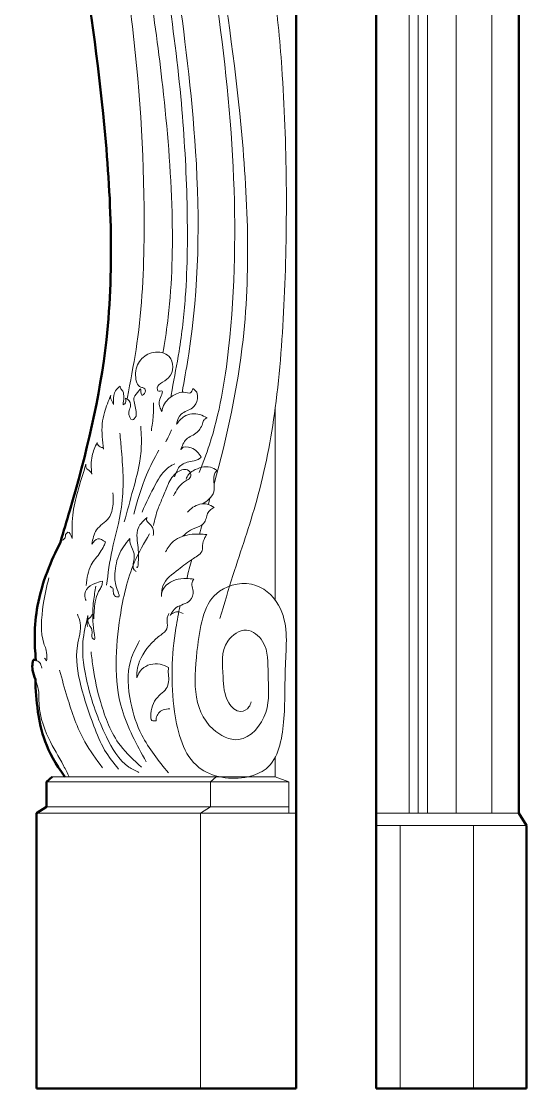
# Model space of a CAD drawing. Header units: millimetres. Extents: x -843 to 3, y 6 to 1206.
# Drawn here: x -800 to -520, y 6 to 599 of the extents above; entities that cross this region are included whole.
import ezdxf

# ---------------------------------------------------------------- set-up
doc = ezdxf.new("R2010")
doc.units = ezdxf.units.MM

msp = doc.modelspace()

# ---------------------------------------------------------------- linework, layer by layer
at = {"lineweight": 50}
for p, q in [((-647.49, 6.03), (-647.49, 1166.03)), ((-602.94, 6.03), (-602.94, 1166.03)), ((-523.87, 894.52), (-523.87, 159.02)), ((-782.71, 179.16), (-785.99, 176.37)), ((-785.99, 176.37), (-785.99, 162.48)), ((-791.43, 159.02), (-785.99, 162.48)), ((-791.43, 159.02), (-791.43, 6.03)), ((-523.87, 159.02), (-519.52, 152.12)), ((-519.52, 152.12), (-519.52, 6.03)), ((-791.43, 6.03), (-647.49, 6.03)), ((-602.94, 6.03), (-519.52, 6.03))]:
    msp.add_line(p, q, dxfattribs=at)
at = {"lineweight": 5}
for p, q in [((-574.6, 923.87), (-574.6, 159.02)), ((-558.68, 922.35), (-558.68, 159.02)), ((-538.79, 159.02), (-538.79, 913.05)), ((-584.72, 159.02), (-584.72, 909.92)), ((-579.8, 912.23), (-579.8, 159.02)), ((-659.08, 277.32), (-659.08, 383.52)), ((-659.08, 189.96), (-659.08, 179.16)), ((-659.08, 179.16), (-782.71, 179.16)), ((-691.72, 179.16), (-695, 176.37)), ((-659.08, 179.16), (-651.43, 176.37)), ((-651.43, 176.37), (-785.99, 176.37)), ((-695, 176.37), (-695, 162.48)), ((-651.43, 159.02), (-651.43, 176.37)), ((-785.99, 162.48), (-651.43, 162.48)), ((-700.43, 159.02), (-695, 162.48)), ((-647.49, 159.02), (-791.43, 159.02)), ((-700.43, 159.02), (-700.43, 6.03)), ((-523.87, 159.02), (-602.94, 159.02)), ((-519.52, 152.12), (-602.94, 152.12)), ((-589.73, 152.12), (-589.73, 6.03)), ((-549.1, 152.12), (-549.1, 6.03))]:
    msp.add_line(p, q, dxfattribs=at)
at = {"lineweight": 50}
for points, knots in [([(-774.45, 924.29), (-778.93, 922.25), (-787.16, 915.71), (-796.99, 890.42), (-802.4, 830.88), (-789.41, 747.64), (-767.42, 647.3), (-752.15, 541.51), (-746.41, 430.64), (-765.23, 352.43), (-776.46, 315.32), (-778.19, 309.47)], [475.998935, 475.998935, 475.998935, 475.998935, 490.331666, 506.456102, 555.366355, 668.404738, 757.128198, 863.785753, 989.309222, 1086.313856, 1104.44934, 1104.44934, 1104.44934, 1104.44934]), ([(-792.08, 233.18), (-791.99, 227.35), (-790.76, 211.12), (-786.44, 193.73), (-775.73, 179.16)], [1182.777558, 1182.777558, 1182.777558, 1182.777558, 1200.17218, 1230.364343, 1230.364343, 1230.364343, 1230.364343])]:
    msp.add_open_spline(points, degree=3, knots=knots, dxfattribs=at)
at = {"lineweight": 5}
for points, knots in [([(-721.22, 805.5), (-718.97, 783.55), (-710.24, 732.37), (-691.6, 647.3), (-676.33, 541.51), (-670.86, 435.78), (-685.7, 368.24), (-692.96, 341.79)], [602.284224, 602.284224, 602.284224, 602.284224, 668.404738, 757.128198, 863.785753, 989.309222, 1071.073143, 1071.073143, 1071.073143, 1071.073143]), ([(-689.71, 267.07), (-687.34, 275.07), (-680.82, 297.08), (-667.35, 335.17), (-657.5, 386.79), (-651.98, 467.05), (-652.53, 546.06), (-660.53, 633.14), (-682.21, 702.53), (-689.96, 763.46), (-694.88, 795.8), (-695.53, 800.77)], [0, 0, 0, 0, 25.047276, 68.847061, 121.051306, 182.042047, 310.003933, 357.741521, 443.751081, 526.727419, 541.778424, 541.778424, 541.778424, 541.778424]), ([(-741.22, 388.97), (-740.96, 390.31), (-740.7, 391.65), (-740.45, 392.99), (-738.75, 401.89), (-733.2, 430.91), (-730.3, 499.13), (-736.05, 596.31), (-752.81, 693.26), (-768.3, 750.51), (-776.74, 785.34), (-780.17, 799.5)], [-4.089678, -4.089678, -4.089678, -4.089678, 0, 0, 0, 27.17534, 88.599667, 203.589545, 322.633949, 370.054555, 402.252766, 402.252766, 402.252766, 402.252766]), ([(-701.16, 348.07), (-699.21, 353.2), (-690.77, 375.3), (-681.4, 432.3), (-680.34, 518.11), (-691.5, 619.19), (-708.52, 706.66), (-720.83, 765.38), (-723.87, 791.07), (-724.35, 795.65)], [0, 0, 0, 0, 16.463316, 70.913872, 171.78245, 273.341221, 375.335483, 439.192282, 453.015241, 453.015241, 453.015241, 453.015241]), ([(-710.63, 392.78), (-710.49, 393.58), (-710.35, 394.38), (-710.21, 395.18), (-709.08, 401.49), (-701.39, 444.74), (-700.25, 519.18), (-713.29, 621.77), (-721.07, 671.92), (-733.93, 724.57), (-736.87, 736.63)], [-2.439297, -2.439297, -2.439297, -2.439297, 0, 0, 0, 19.214028, 131.604415, 226.631568, 308.910596, 333.356658, 333.356658, 333.356658, 333.356658]), ([(-748.24, 707.44), (-747.73, 705.44), (-747.21, 703.44), (-746.7, 701.44), (-744.48, 692.81), (-740.06, 675.63), (-733.85, 648.19), (-727.55, 610.43), (-720.41, 558.17), (-715.31, 496.62), (-716.28, 447.61), (-720.09, 421.78), (-721.26, 415.15), (-721.36, 414.57)], [-6.195108, -6.195108, -6.195108, -6.195108, 0, 0, 0, 26.710445, 53.234442, 84.370812, 141.505959, 211.447106, 269.520606, 287.982979, 289.724868, 289.724868, 289.724868, 289.724868]), ([(-735.11, 696.95), (-733.52, 690.57), (-726.99, 664.19), (-718.31, 616.21), (-710.65, 556.01), (-707.41, 498.69), (-707.74, 452.66), (-711.53, 418.15), (-715.25, 399.8), (-716.74, 391.33), (-716.98, 389.98)], [2.791114, 2.791114, 2.791114, 2.791114, 22.520797, 84.314914, 148.911362, 204.464568, 256.466036, 286.788582, 308.463775, 312.592172, 312.592172, 312.592172, 312.592172]), ([(-699.42, 330.72), (-698.15, 331.45), (-695.57, 333.22), (-692.3, 337.45), (-693.18, 342.65), (-693.29, 347.07), (-691.8, 348.87), (-691.35, 349.43)], [4.256561, 4.256561, 4.256561, 4.256561, 8.667804, 13.599195, 19.141449, 23.918597, 26.035903, 26.035903, 26.035903, 26.035903]), ([(-711.77, 274.27), (-712.66, 270.11), (-716.33, 250.92), (-717.6, 220.58), (-707.37, 180.95), (-679.31, 176.39), (-657.95, 185.09), (-653.01, 211.9), (-654.24, 240.37), (-650.83, 269.39), (-668.81, 289.08), (-697.38, 283.64), (-703.28, 246.82), (-706.03, 210.77), (-676.77, 195.37), (-660.86, 215.07), (-663.68, 234.94), (-662.33, 252.83), (-675.2, 263.47), (-689.79, 253.09), (-687.75, 236.18), (-687.45, 222.07), (-679.39, 213.94), (-673.45, 217.09), (-672.69, 219.83), (-672.41, 220.85)], [1140.847099, 1140.847099, 1140.847099, 1140.847099, 1153.723967, 1200.17218, 1233.894355, 1261.7203, 1272.65961, 1300.288338, 1331.755099, 1363.266878, 1382.083242, 1402.523052, 1435.090065, 1482.292537, 1497.520201, 1518.86144, 1540.225218, 1558.612112, 1569.56138, 1581.532762, 1601.576975, 1616.288631, 1624.386441, 1629.645071, 1632.770022, 1632.770022, 1632.770022, 1632.770022]), ([(-773.36, 179.16), (-774.36, 181.23), (-777.86, 188.5), (-786.22, 201.52), (-790.52, 216), (-789.98, 227.28), (-791.34, 230.87), (-792.08, 233.18)], [0, 0, 0, 0, 6.900426, 24.173193, 46.475035, 50.548569, 57.771953, 57.771953, 57.771953, 57.771953])]:
    msp.add_open_spline(points, degree=3, knots=knots, dxfattribs=at)
for points in [[(-721.85, 381.92), (-723.11, 384.61), (-722.35, 390.68), (-721.82, 393.33), (-724.1, 393.56), (-724.4, 394.09), (-718.17, 400.77), (-717.87, 412.46), (-726.68, 414.81), (-733.67, 410.64), (-736.48, 402.06), (-733.51, 395.46), (-731.84, 394.93), (-731.16, 392.73), (-733.06, 391.06), (-733.82, 394.62), (-734.65, 393.56), (-737.24, 389.92), (-736.32, 382.94), (-736.17, 379.44)], [(-745.13, 396.01), (-747.58, 393.54), (-748.76, 388.08), (-748.76, 385.92)], [(-743.44, 385.8), (-743.04, 389.85), (-743.62, 393.22), (-744.88, 395.13), (-745.13, 396.01)], [(-704.65, 394.7), (-706.07, 392.46), (-709.75, 392.75), (-713.87, 391.82), (-719.16, 388.02), (-721.41, 384.26), (-721.85, 381.92)], [(-713.8, 374.95), (-711.2, 380.53), (-704.88, 384.02), (-702.23, 389.03), (-702.6, 392.66), (-704.65, 394.7)], [(-750.28, 390.99), (-753.74, 381.53), (-754.96, 375.21), (-754.34, 361.04)], [(-748.76, 385.92), (-749.41, 387.58), (-750.18, 389.03), (-750.38, 390.2), (-750.28, 390.99)], [(-742.1, 389.32), (-742.4, 386.32), (-743.44, 385.8)], [(-736.17, 379.44), (-738.24, 377.36), (-740.29, 381.7), (-739.26, 384.87), (-740.73, 388.68), (-742.1, 389.32)], [(-727.74, 371.32), (-726.66, 379.75), (-726.52, 386.82)], [(-696.86, 378.45), (-700.79, 380.3), (-709.51, 379.28), (-713.8, 374.95)], [(-742.77, 320.77), (-737.88, 338.65), (-734.15, 354.47), (-733.25, 365.53), (-733.63, 373.89)], [(-711.48, 360.71), (-708.36, 366.55), (-702.36, 370.47), (-700.88, 372.14), (-699.36, 375.23), (-698.53, 377.44), (-696.86, 378.45)], [(-752.65, 285.49), (-749.52, 305.08), (-744.32, 328.85), (-743.42, 344.43), (-744.32, 360.13), (-745.22, 370.03)], [(-716.52, 371.76), (-719.66, 365.24)], [(-757.85, 364.8), (-760.62, 357.43), (-760.85, 347.13)], [(-754.34, 361.04), (-754.71, 361.93), (-755.47, 362.11), (-757.58, 363.87), (-757.85, 364.8)], [(-700.18, 356.78), (-702.38, 359.66), (-705.63, 361.86), (-711.07, 361.35), (-711.48, 360.71)], [(-737.5, 324.93), (-730.46, 346.76), (-723.67, 360.5)], [(-714.87, 345.76), (-711.48, 351.98), (-705.17, 354.45), (-700.96, 355.91), (-700.18, 356.78)], [(-764.05, 352.69), (-768.15, 339.14), (-771.12, 326.18), (-771.76, 311.53)], [(-760.85, 347.13), (-761.65, 348.68), (-764, 350.84), (-764.05, 352.69)], [(-732.92, 326.18), (-725.39, 341.64), (-717.86, 351.22), (-714.66, 353.02)], [(-715.43, 335.25), (-712.82, 339.58), (-709.8, 342.73), (-707.41, 344.21), (-705.76, 346.34), (-706.96, 349.13), (-713.16, 348.42), (-718.45, 341.54), (-721.35, 334.49), (-724.04, 328.09), (-726.59, 318.63)], [(-691.35, 349.43), (-694.95, 351.01), (-704.53, 349.14), (-707.12, 347.06), (-708.49, 344.39)], [(-760.76, 308.31), (-758.12, 316.33), (-751.4, 322.91), (-748.98, 330.57), (-749.12, 336.88)], [(-710.25, 312.79), (-706.11, 316.07), (-700.9, 318.34), (-698.27, 320.47), (-697.2, 323.32), (-696.22, 325.95), (-694.22, 328), (-692.88, 328.62)], [(-692.88, 328.62), (-696.76, 330.53), (-704.64, 328.8), (-707.76, 326.08)], [(-730.14, 323.19), (-735.43, 316.04), (-735.53, 310.45), (-735.04, 297.76), (-735.65, 295.34), (-735.89, 295.7)], [(-726.7, 313.07), (-726.66, 316.41), (-728.87, 319.76), (-730.42, 321.87), (-730.14, 323.19)], [(-771.76, 311.53), (-774.02, 314.99), (-775.38, 313.71)], [(-775.38, 313.71), (-775.65, 311.78), (-777.14, 310.52), (-778.19, 309.47)], [(-763.95, 285.43), (-761.1, 296.91), (-756.07, 303.87), (-754.05, 307.47), (-753.13, 309.57)], [(-753.13, 309.57), (-757.49, 311.25), (-760.76, 308.31)], [(-730.62, 187.56), (-744, 216.52), (-745.05, 268.13), (-737.04, 298.47), (-728.82, 314.06)], [(-739.72, 311.47), (-745.87, 302.01), (-747.96, 290.62), (-746.25, 281.83), (-745.76, 279.14), (-747.59, 279.38), (-748.2, 279.75)], [(-736.15, 293.23), (-737.36, 294.14), (-737.59, 298.55), (-737.29, 301.67), (-737.59, 304.17), (-739.72, 309.72), (-739.72, 311.47)], [(-722.12, 279.33), (-721.33, 285.19), (-712.73, 294.28), (-704.34, 300.4), (-699.54, 304.92), (-699.4, 307.6), (-697.99, 312.05), (-697, 313.74)], [(-697, 313.74), (-705.12, 313.81), (-715.5, 309.93), (-719.88, 304.07)], [(-784.65, 289.62), (-787.7, 274.89), (-787.41, 253.28), (-785.71, 245.6), (-786.06, 243.6), (-786.53, 244.42), (-786.94, 245.07)], [(-754.91, 287.85), (-759.11, 286.52), (-763.76, 283.21), (-764.5, 278.32), (-764, 277.09)], [(-758.59, 285.11), (-759.79, 276.79), (-760.25, 271.27), (-759.14, 256.38)], [(-759.75, 266.81), (-758.86, 276.3), (-756.99, 282.02), (-755.7, 284.25), (-754.96, 286.47), (-754.91, 287.85)], [(-748.2, 279.75), (-748.91, 281.98), (-749.2, 283.86), (-749.97, 284.38), (-750.55, 285.11)], [(-704.09, 288.95), (-708.29, 289.3), (-719.49, 285.49), (-722.12, 280.86), (-722.12, 279.33)], [(-717.34, 268.83), (-713.89, 273.12), (-706.41, 277.1), (-704.57, 282.26), (-705.27, 285.62), (-704.53, 288.34), (-704.09, 288.95)], [(-768.72, 269.42), (-767.26, 264.67), (-768.76, 251.95), (-766.85, 229.72), (-759.62, 207.33), (-753.65, 194.03), (-745.94, 183.47)], [(-762.92, 268.68), (-765.69, 254.03), (-763.35, 231.43), (-752.72, 201.4), (-740.24, 184.6), (-734.61, 181.54)], [(-763.16, 262.63), (-762.72, 266.69), (-761.29, 267.96), (-760.67, 269.42)], [(-759.14, 256.38), (-759.2, 255.46), (-760.51, 256.28), (-760.75, 257.82), (-760.61, 259.75), (-761.28, 262.02), (-762.34, 263.76), (-762.97, 266.46), (-762.92, 268.68)], [(-735.86, 234.08), (-735.42, 239.59), (-727.62, 253.37), (-722.53, 257.91), (-719.12, 261.32), (-718.98, 265.49), (-718.77, 268), (-718.07, 269.81)], [(-710.03, 269.81), (-713.79, 270.78), (-716.71, 269.39), (-717.34, 268.83)], [(-718.27, 181.33), (-733.03, 202.35), (-739.15, 220.32), (-739.15, 244.03), (-734.3, 254.77)], [(-791.9, 243.9), (-789.76, 242.68), (-788.59, 239.49)], [(-733.22, 184.54), (-744.93, 196.56), (-755.86, 220.52), (-760.08, 239.66), (-761.17, 248.55)], [(-754.9, 184.23), (-764.63, 198.65), (-774.41, 223.38), (-778.71, 238.37)], [(-718.16, 239.94), (-722.92, 241.71), (-732.98, 238.94), (-735.86, 234.08)], [(-725.08, 210.24), (-727.45, 210.42), (-728.01, 214.18), (-723.47, 224.24), (-720.04, 227.33), (-718.16, 235.07), (-718.38, 237.51), (-718.16, 239.94)], [(-717.42, 217), (-721.28, 216.31), (-725.01, 211.76), (-725.08, 210.24)]]:
    msp.add_spline(points, degree=3, dxfattribs=at)
for points in [[(-695.13, 334.03), (-695.48, 332.81), (-695.83, 331.58), (-696.18, 330.36)], [(-699.46, 319.23), (-699.99, 317.47), (-700.52, 315.7), (-701.04, 313.94)], [(-705.2, 299.86), (-706.21, 296.34), (-707.19, 292.82), (-708.12, 289.3)]]:
    msp.add_open_spline(points, degree=3, dxfattribs=at)
at = {"lineweight": 50}
msp.add_spline([(-778.19, 309.47), (-785.45, 293.23), (-790.87, 274.14), (-792.48, 257.6), (-791.87, 244)], degree=3, dxfattribs=at)
at = {"color": 7, "lineweight": 50}
msp.add_spline([(-792.08, 233.18), (-793.65, 238.36), (-793.63, 242.4), (-793.23, 244.18)], degree=3, dxfattribs=at)
msp.add_open_spline([(-793.23, 244.18), (-792.79, 244.1), (-792.36, 244.03), (-791.9, 243.9)], degree=3, dxfattribs=at)

doc.saveas('drawing.dxf')
